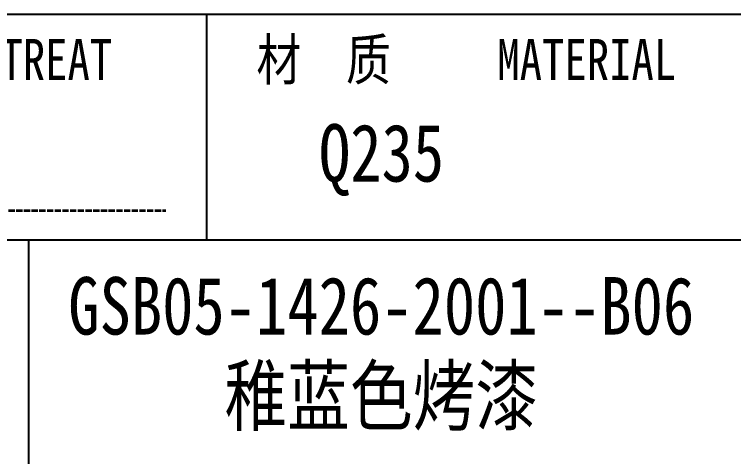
# Model space of a CAD drawing. Header units: millimetres. Extents: x 1333 to 190452, y -42879 to -5704.
# Drawn here: x 175687.2 to 175862.3, y -17636.5 to -17528.8 of the extents above; entities that cross this region are included whole.
import ezdxf
from ezdxf.enums import TextEntityAlignment as Align

# ---------------------------------------------------------------- set-up
doc = ezdxf.new("R2010")
doc.units = ezdxf.units.MM
doc.header["$LTSCALE"] = 0.5
doc.linetypes.add('AM_ISO02W050x2', pattern=[3.75, 3, -0.75])
for name, color, linetype in [('图\\M+19E79\\M+195B6\\M+18E9A', 7, 'Continuous'), ('材质', 7, 'Continuous'), ('表面处理', 7, 'Continuous')]:
    doc.layers.add(name, color=color, linetype=linetype)
doc.layers.add('图框', color=7, linetype='Continuous', lineweight=18)
doc.layers.add('粗虚线', color=6, linetype='AM_ISO02W050x2', lineweight=35)
doc.styles.add('国标', font='simfang.ttf', dxfattribs={"width": 0.8})

# ---------------------------------------------------------------- blocks, each defined once
blk = doc.blocks.new('GZDEH零件A3图框V01版')
at = {"layer": '图\\M+19E79\\M+195B6\\M+18E9A', "color": 7}
blk.add_line((3272.49, -1788.461), (3092.49, -1788.461), dxfattribs=at)
at = {"layer": '图\\M+19E79\\M+195B6\\M+18E9A', "color": 9}
for p, q in [((3272.49, -1788.461), (3092.49, -1788.461)), ((3124.99, -1788.461), (3124.99, -1802.211)), ((3181.99, -1802.211), (3092.49, -1802.211)), ((3114.17, -1802.211), (3114.17, -1815.961))]:
    blk.add_line(p, q, dxfattribs=at)
at = {"layer": '图\\M+19E79\\M+195B6\\M+18E9A', "color": 9, "style": '国标', "width": 0.8}
blk.add_text('材  质', height=2.5, dxfattribs=at).set_placement((3128.037, -1792.46))
for s, p in [('HEAT TREAT', (3112.454, -1792.456)), ('MATERIAL', (3148.136, -1792.46))]:
    blk.add_text(s, height=2.5, dxfattribs=at).set_placement(p, align=Align.CENTER)
blk = doc.blocks.new('DEH A3')
at = {"layer": '图框'}
blk.add_blockref('GZDEH零件A3图框V01版', (-2857.49, 1846.461), dxfattribs=at)

msp = doc.modelspace()

# ---------------------------------------------------------------- linework, layer by layer
at = {"layer": '粗虚线'}
msp.add_line((175612.641, -17576.563), (175724.085, -17576.563), dxfattribs=at)

# ---------------------------------------------------------------- block references
at = {"layer": '图框', "xscale": 4, "yscale": 4, "zscale": 4}
msp.add_blockref('DEH A3', (174663.942, -17760.849), dxfattribs=at)

# ---------------------------------------------------------------- texts
at = {"layer": '材质', "color": 3, "style": '国标', "width": 0.8}
msp.add_text('Q235', height=14, dxfattribs=at).set_placement((175776.575, -17569.569), align=Align.CENTER)
at = {"layer": '表面处理', "color": 3, "style": '国标', "width": 0.8}
for s, p in [('GSB05-1426-2001--B06', (175776.499, -17606.806)), ('稚蓝色烤漆', (175776.499, -17628.711))]:
    msp.add_text(s, height=14, dxfattribs=at).set_placement(p, align=Align.CENTER)

doc.saveas('drawing.dxf')
